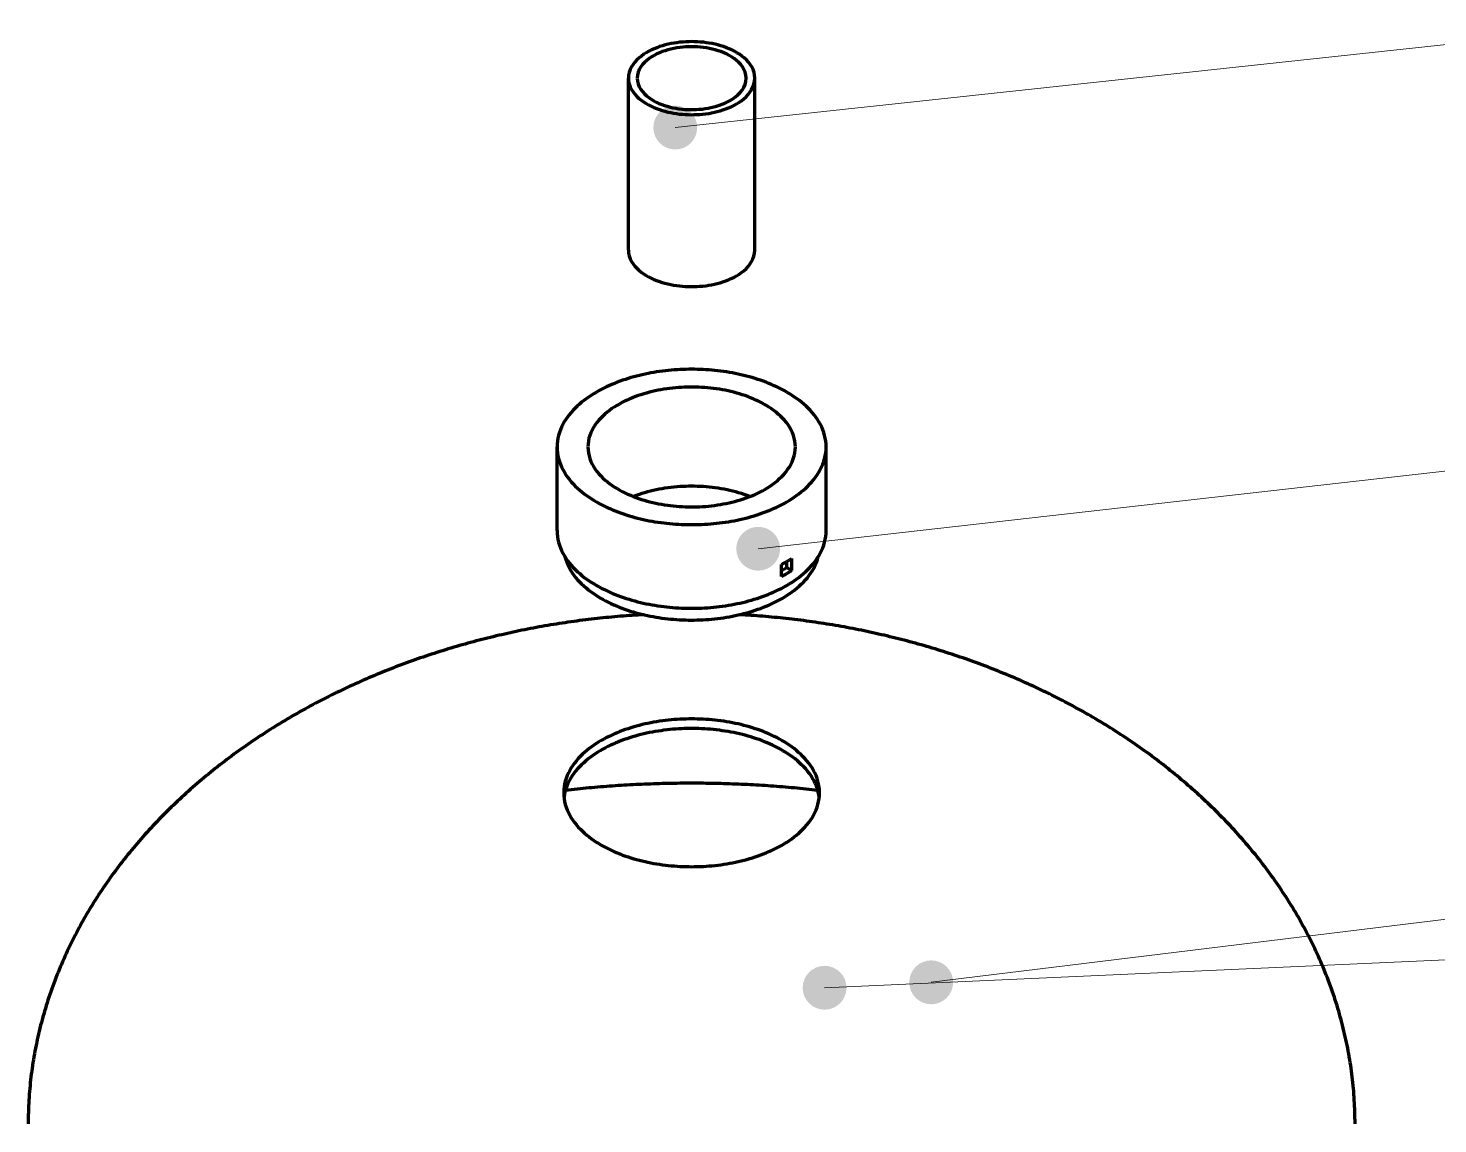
# Model space of a CAD drawing. Header units: millimetres. Extents: x 0 to 594, y 0 to 420.
# Drawn here: x 208.17 to 246.74, y 230.82 to 260.78 of the extents above; entities that cross this region are included whole.
import ezdxf

# ---------------------------------------------------------------- set-up
doc = ezdxf.new("R2010")
doc.units = ezdxf.units.MM
doc.layers.add('01-VISIBLE', color=7, linetype='CONTINUOUS', lineweight=70)
doc.layers.add('08-FINA', color=5, linetype='CONTINUOUS', lineweight=18)

msp = doc.modelspace()

# ---------------------------------------------------------------- hatches: boundary and pattern name
at = {"layer": '08-FINA'}
h = msp.add_hatch(color=7, dxfattribs=at)
h.dxf.hatch_style = 1
edge = h.paths.add_edge_path()
edge.add_arc((225.874, 258.066), 0.6, 0, 360)
h = msp.add_hatch(color=7, dxfattribs=at)
h.dxf.hatch_style = 1
edge = h.paths.add_edge_path()
edge.add_arc((228.143, 246.546), 0.6, 0, 360)
h = msp.add_hatch(color=7, dxfattribs=at)
h.dxf.hatch_style = 1
edge = h.paths.add_edge_path()
edge.add_arc((232.876, 234.687), 0.6, 0, 360)
h = msp.add_hatch(color=7, dxfattribs=at)
h.dxf.hatch_style = 1
edge = h.paths.add_edge_path()
edge.add_arc((229.959, 234.539), 0.6, 0, 360)

# ---------------------------------------------------------------- linework, layer by layer
at = {"layer": '01-VISIBLE'}
for p, q in [((224.591, 254.714), (224.591, 259.417)), ((228.051, 254.714), (228.051, 259.417)), ((222.641, 247.043), (222.641, 249.33)), ((230.001, 247.043), (230.001, 249.33)), ((228.778, 245.788), (228.778, 246.115)), ((228.924, 246.031), (228.924, 246.194)), ((229.061, 245.951), (229.061, 246.278)), ((228.778, 245.947), (228.924, 246.031)), ((228.924, 246.031), (229.061, 245.951))]:
    msp.add_line(p, q, dxfattribs=at)
for points in [[(228.051, 259.417), (228.046, 259.497), (228.029, 259.576), (228.003, 259.653), (227.967, 259.725), (227.924, 259.793), (227.874, 259.857), (227.819, 259.917), (227.76, 259.972), (227.697, 260.022), (227.632, 260.069), (227.563, 260.112), (227.493, 260.152), (227.421, 260.188), (227.347, 260.221), (227.272, 260.251), (227.196, 260.279), (227.119, 260.303), (227.041, 260.325), (226.963, 260.345), (226.884, 260.362), (226.804, 260.376), (226.724, 260.388), (226.644, 260.398), (226.564, 260.406), (226.483, 260.411), (226.402, 260.415), (226.321, 260.416), (226.241, 260.415), (226.16, 260.411), (226.079, 260.406), (225.999, 260.398), (225.919, 260.388), (225.839, 260.376), (225.759, 260.362), (225.68, 260.345), (225.602, 260.325), (225.524, 260.303), (225.447, 260.279), (225.371, 260.251), (225.296, 260.221), (225.222, 260.188), (225.15, 260.152), (225.08, 260.112), (225.011, 260.069), (224.946, 260.022), (224.883, 259.972), (224.824, 259.917), (224.769, 259.857), (224.719, 259.793), (224.676, 259.725), (224.64, 259.653), (224.614, 259.576), (224.597, 259.497), (224.591, 259.417)], [(227.811, 259.417), (227.805, 259.498), (227.785, 259.577), (227.754, 259.653), (227.713, 259.724), (227.665, 259.789), (227.609, 259.849), (227.549, 259.904), (227.485, 259.955), (227.417, 260), (227.346, 260.041), (227.274, 260.079), (227.199, 260.112), (227.123, 260.142), (227.046, 260.169), (226.968, 260.192), (226.888, 260.212), (226.809, 260.23), (226.728, 260.244), (226.647, 260.256), (226.566, 260.265), (226.485, 260.272), (226.403, 260.276), (226.321, 260.277), (226.24, 260.276), (226.158, 260.272), (226.077, 260.265), (225.996, 260.256), (225.915, 260.244), (225.834, 260.23), (225.755, 260.212), (225.675, 260.192), (225.597, 260.169), (225.52, 260.142), (225.444, 260.112), (225.369, 260.079), (225.297, 260.041), (225.226, 260), (225.158, 259.955), (225.094, 259.904), (225.033, 259.849), (224.978, 259.789), (224.929, 259.724), (224.889, 259.653), (224.858, 259.577), (224.838, 259.498), (224.831, 259.417)], [(224.591, 259.417), (224.597, 259.337), (224.613, 259.258), (224.64, 259.182), (224.675, 259.11), (224.718, 259.042), (224.767, 258.979), (224.821, 258.92), (224.88, 258.865), (224.942, 258.814), (225.007, 258.767), (225.075, 258.724), (225.145, 258.685), (225.216, 258.648), (225.29, 258.615), (225.364, 258.585), (225.44, 258.558), (225.516, 258.533), (225.593, 258.511), (225.671, 258.491), (225.75, 258.474), (225.828, 258.459), (225.908, 258.447), (225.987, 258.437), (226.067, 258.429), (226.148, 258.423), (226.228, 258.42), (226.308, 258.418), (226.388, 258.419), (226.469, 258.422), (226.549, 258.427), (226.629, 258.434), (226.708, 258.443), (226.788, 258.455), (226.867, 258.469), (226.946, 258.485), (227.024, 258.504), (227.101, 258.525), (227.178, 258.549), (227.254, 258.576), (227.329, 258.605), (227.402, 258.637), (227.474, 258.672), (227.545, 258.711)], [(224.831, 259.417), (224.838, 259.337), (224.857, 259.259), (224.887, 259.184), (224.927, 259.114), (224.974, 259.05), (225.028, 258.99), (225.087, 258.935), (225.15, 258.885), (225.216, 258.84), (225.285, 258.799), (225.356, 258.762), (225.429, 258.728), (225.504, 258.698), (225.58, 258.671), (225.656, 258.647), (225.734, 258.626), (225.812, 258.608), (225.891, 258.593), (225.971, 258.581), (226.051, 258.571), (226.131, 258.564), (226.211, 258.559), (226.291, 258.557), (226.372, 258.557), (226.452, 258.56), (226.532, 258.565), (226.612, 258.573), (226.692, 258.584), (226.771, 258.597), (226.85, 258.613), (226.928, 258.631), (227.006, 258.653), (227.082, 258.677), (227.158, 258.705), (227.232, 258.736), (227.304, 258.77), (227.375, 258.809)], [(227.375, 258.809), (227.449, 258.855), (227.52, 258.906), (227.586, 258.962), (227.647, 259.024), (227.701, 259.092), (227.747, 259.166), (227.782, 259.246), (227.804, 259.33), (227.811, 259.417)], [(227.545, 258.711), (227.615, 258.754), (227.683, 258.801), (227.748, 258.852), (227.81, 258.908), (227.867, 258.968), (227.918, 259.032), (227.963, 259.102), (228, 259.176), (228.028, 259.254), (228.046, 259.334), (228.051, 259.417)], [(224.591, 254.714), (224.597, 254.634), (224.613, 254.555), (224.64, 254.479), (224.675, 254.407), (224.718, 254.339), (224.767, 254.276), (224.821, 254.217), (224.88, 254.162), (224.942, 254.111), (225.007, 254.064), (225.075, 254.021), (225.145, 253.982), (225.216, 253.945), (225.29, 253.912), (225.364, 253.882), (225.44, 253.855), (225.516, 253.83), (225.593, 253.808), (225.671, 253.788), (225.75, 253.771), (225.828, 253.756), (225.908, 253.744), (225.987, 253.734), (226.067, 253.726), (226.148, 253.72), (226.228, 253.717), (226.308, 253.715), (226.388, 253.716), (226.469, 253.719), (226.549, 253.724), (226.629, 253.731), (226.708, 253.74), (226.788, 253.752), (226.867, 253.766), (226.946, 253.782), (227.024, 253.801), (227.101, 253.822), (227.178, 253.846), (227.254, 253.872), (227.329, 253.902), (227.402, 253.934), (227.474, 253.969), (227.545, 254.008)], [(227.545, 254.008), (227.615, 254.051), (227.683, 254.098), (227.748, 254.149), (227.81, 254.205), (227.867, 254.265), (227.918, 254.329), (227.963, 254.399), (228, 254.473), (228.028, 254.551), (228.046, 254.631), (228.051, 254.714)], [(230.001, 249.33), (229.999, 249.41), (229.991, 249.489), (229.978, 249.568), (229.96, 249.646), (229.938, 249.723), (229.911, 249.798), (229.88, 249.872), (229.844, 249.944), (229.806, 250.014), (229.763, 250.082), (229.718, 250.147), (229.67, 250.211), (229.619, 250.273), (229.565, 250.333), (229.51, 250.39), (229.452, 250.446), (229.393, 250.5), (229.332, 250.551), (229.269, 250.601), (229.205, 250.649), (229.14, 250.696), (229.074, 250.74), (229.006, 250.783), (228.937, 250.824), (228.868, 250.863), (228.797, 250.901), (228.726, 250.938), (228.654, 250.973), (228.581, 251.006), (228.508, 251.038), (228.434, 251.069), (228.36, 251.098), (228.285, 251.127), (228.209, 251.153), (228.134, 251.179), (228.057, 251.203), (227.981, 251.226), (227.904, 251.248), (227.826, 251.268), (227.749, 251.288), (227.671, 251.306), (227.593, 251.323), (227.514, 251.339), (227.436, 251.354), (227.357, 251.368), (227.278, 251.381), (227.199, 251.393), (227.12, 251.404), (227.04, 251.413), (226.961, 251.422), (226.881, 251.43), (226.801, 251.436), (226.721, 251.442), (226.641, 251.446), (226.561, 251.45), (226.481, 251.452), (226.401, 251.454), (226.321, 251.454), (226.241, 251.454), (226.161, 251.452), (226.081, 251.45), (226.002, 251.446), (225.922, 251.442), (225.842, 251.436), (225.762, 251.43), (225.682, 251.422), (225.603, 251.413), (225.523, 251.404), (225.444, 251.393), (225.365, 251.381), (225.286, 251.368), (225.207, 251.354), (225.129, 251.339), (225.05, 251.323), (224.972, 251.306), (224.894, 251.288), (224.817, 251.268), (224.739, 251.248), (224.662, 251.226), (224.586, 251.203), (224.509, 251.179), (224.433, 251.153), (224.358, 251.127), (224.283, 251.098), (224.209, 251.069), (224.135, 251.038), (224.061, 251.006), (223.989, 250.973), (223.917, 250.938), (223.846, 250.901), (223.775, 250.863), (223.706, 250.824), (223.637, 250.783), (223.569, 250.74), (223.503, 250.696), (223.437, 250.649), (223.373, 250.601), (223.311, 250.551), (223.25, 250.5), (223.191, 250.446), (223.133, 250.39), (223.078, 250.333), (223.024, 250.273), (222.973, 250.211), (222.925, 250.147), (222.88, 250.082), (222.837, 250.014), (222.799, 249.944), (222.763, 249.872), (222.732, 249.798), (222.705, 249.723), (222.683, 249.646), (222.665, 249.568), (222.652, 249.489), (222.644, 249.41), (222.641, 249.33)], [(229.159, 249.33), (229.156, 249.41), (229.145, 249.49), (229.129, 249.568), (229.106, 249.645), (229.077, 249.72), (229.043, 249.793), (229.004, 249.864), (228.961, 249.931), (228.913, 249.996), (228.863, 250.059), (228.809, 250.118), (228.752, 250.175), (228.693, 250.23), (228.631, 250.281), (228.568, 250.331), (228.502, 250.378), (228.435, 250.422), (228.367, 250.465), (228.298, 250.505), (228.227, 250.544), (228.155, 250.58), (228.082, 250.614), (228.009, 250.647), (227.935, 250.677), (227.86, 250.706), (227.784, 250.734), (227.708, 250.759), (227.631, 250.783), (227.554, 250.805), (227.476, 250.826), (227.398, 250.845), (227.319, 250.863), (227.241, 250.88), (227.162, 250.894), (227.082, 250.908), (227.003, 250.92), (226.923, 250.931), (226.843, 250.94), (226.763, 250.948), (226.683, 250.954), (226.603, 250.96), (226.522, 250.964), (226.442, 250.966), (226.362, 250.968), (226.281, 250.968), (226.201, 250.966), (226.12, 250.964), (226.04, 250.96), (225.96, 250.954), (225.88, 250.948), (225.8, 250.94), (225.72, 250.931), (225.64, 250.92), (225.561, 250.908), (225.481, 250.894), (225.402, 250.88), (225.324, 250.863), (225.245, 250.845), (225.167, 250.826), (225.089, 250.805), (225.012, 250.783), (224.935, 250.759), (224.859, 250.734), (224.783, 250.706), (224.708, 250.677), (224.634, 250.647), (224.56, 250.614), (224.488, 250.58), (224.416, 250.544), (224.345, 250.505), (224.276, 250.465), (224.207, 250.422), (224.141, 250.378), (224.075, 250.331), (224.012, 250.281), (223.95, 250.23), (223.891, 250.175), (223.834, 250.118), (223.78, 250.059), (223.73, 249.996), (223.682, 249.931), (223.639, 249.864), (223.6, 249.793), (223.566, 249.72), (223.537, 249.645), (223.514, 249.568), (223.497, 249.49), (223.487, 249.41), (223.484, 249.33)], [(222.641, 249.33), (222.644, 249.249), (222.652, 249.169), (222.665, 249.089), (222.683, 249.01), (222.706, 248.933), (222.734, 248.857), (222.765, 248.783), (222.801, 248.71), (222.841, 248.64), (222.884, 248.572), (222.93, 248.505), (222.979, 248.441), (223.03, 248.379), (223.084, 248.319), (223.14, 248.261), (223.199, 248.205), (223.259, 248.152), (223.321, 248.1), (223.384, 248.05), (223.449, 248.002), (223.515, 247.955), (223.582, 247.911), (223.651, 247.868), (223.72, 247.827), (223.791, 247.787), (223.862, 247.749), (223.934, 247.713), (224.007, 247.678), (224.08, 247.644), (224.154, 247.612), (224.229, 247.582), (224.304, 247.553), (224.38, 247.525), (224.456, 247.498), (224.533, 247.473), (224.61, 247.449), (224.687, 247.426), (224.765, 247.404), (224.843, 247.384), (224.922, 247.365), (225, 247.347), (225.079, 247.33), (225.158, 247.314), (225.238, 247.299), (225.317, 247.286), (225.397, 247.273), (225.477, 247.262), (225.557, 247.251), (225.637, 247.242), (225.717, 247.234), (225.798, 247.227), (225.878, 247.22), (225.959, 247.215), (226.04, 247.211), (226.12, 247.208), (226.201, 247.206), (226.282, 247.205), (226.362, 247.205), (226.443, 247.206), (226.524, 247.208), (226.604, 247.211), (226.685, 247.215), (226.766, 247.22), (226.846, 247.227), (226.926, 247.234), (227.007, 247.242), (227.087, 247.251), (227.167, 247.262), (227.247, 247.273), (227.327, 247.286), (227.406, 247.299), (227.486, 247.314), (227.565, 247.33), (227.644, 247.347), (227.722, 247.365), (227.801, 247.384), (227.879, 247.405), (227.957, 247.426), (228.034, 247.449), (228.111, 247.473), (228.188, 247.498), (228.264, 247.525), (228.34, 247.553), (228.415, 247.582), (228.49, 247.613), (228.564, 247.645), (228.637, 247.678), (228.71, 247.713), (228.782, 247.75), (228.853, 247.788), (228.924, 247.827)], [(223.484, 249.33), (223.487, 249.249), (223.498, 249.168), (223.515, 249.089), (223.538, 249.012), (223.567, 248.936), (223.601, 248.863), (223.641, 248.793), (223.684, 248.725), (223.732, 248.659), (223.784, 248.597), (223.838, 248.537), (223.895, 248.48), (223.955, 248.425), (224.017, 248.373), (224.081, 248.324), (224.147, 248.277), (224.215, 248.232), (224.283, 248.19), (224.354, 248.149), (224.425, 248.111), (224.497, 248.075), (224.57, 248.04), (224.645, 248.008), (224.72, 247.977), (224.795, 247.948), (224.871, 247.921), (224.948, 247.896), (225.025, 247.872), (225.103, 247.85), (225.182, 247.829), (225.26, 247.81), (225.339, 247.793), (225.418, 247.776), (225.498, 247.762), (225.578, 247.749), (225.658, 247.737), (225.738, 247.726), (225.819, 247.717), (225.899, 247.71), (225.98, 247.703), (226.061, 247.698), (226.141, 247.695), (226.222, 247.692), (226.303, 247.691), (226.384, 247.692), (226.465, 247.693), (226.546, 247.696), (226.627, 247.701), (226.707, 247.706), (226.788, 247.714), (226.868, 247.722), (226.949, 247.732), (227.029, 247.743), (227.109, 247.756), (227.189, 247.77), (227.268, 247.785), (227.347, 247.802), (227.426, 247.82), (227.504, 247.84), (227.582, 247.862), (227.66, 247.885), (227.737, 247.91), (227.813, 247.936), (227.889, 247.964), (227.965, 247.994), (228.039, 248.025), (228.113, 248.059), (228.186, 248.094), (228.257, 248.132), (228.328, 248.171)], [(228.328, 248.171), (228.399, 248.214), (228.469, 248.259), (228.537, 248.306), (228.603, 248.356), (228.668, 248.408), (228.73, 248.463), (228.789, 248.521), (228.846, 248.581), (228.899, 248.645), (228.949, 248.711), (228.995, 248.78), (229.036, 248.852), (229.072, 248.927), (229.103, 249.004), (229.127, 249.083), (229.145, 249.164), (229.155, 249.247), (229.159, 249.33)], [(228.924, 247.827), (228.993, 247.868), (229.061, 247.911), (229.129, 247.956), (229.195, 248.002), (229.259, 248.05), (229.323, 248.1), (229.385, 248.152), (229.445, 248.206), (229.503, 248.262), (229.559, 248.32), (229.613, 248.38), (229.665, 248.442), (229.714, 248.506), (229.76, 248.572), (229.802, 248.64), (229.842, 248.711), (229.878, 248.783), (229.909, 248.857), (229.937, 248.933), (229.96, 249.01), (229.978, 249.089), (229.991, 249.169), (229.999, 249.249), (230.001, 249.33)], [(227.914, 247.974), (227.838, 248.002), (227.761, 248.029), (227.684, 248.055), (227.606, 248.078), (227.528, 248.1), (227.449, 248.121), (227.37, 248.14), (227.291, 248.157), (227.211, 248.173), (227.131, 248.188), (227.051, 248.201), (226.97, 248.212), (226.889, 248.223), (226.809, 248.231), (226.728, 248.239), (226.647, 248.245), (226.565, 248.25), (226.484, 248.253), (226.403, 248.255), (226.321, 248.256), (226.24, 248.255), (226.159, 248.253), (226.078, 248.25), (225.996, 248.245), (225.915, 248.239), (225.834, 248.231), (225.754, 248.223), (225.673, 248.212), (225.592, 248.201), (225.512, 248.188), (225.432, 248.173), (225.352, 248.157), (225.273, 248.14), (225.194, 248.121), (225.115, 248.1), (225.037, 248.078), (224.959, 248.055), (224.882, 248.029), (224.805, 248.002), (224.729, 247.974)], [(222.641, 247.043), (222.644, 246.963), (222.652, 246.882), (222.665, 246.803), (222.683, 246.724), (222.706, 246.647), (222.734, 246.571), (222.765, 246.497), (222.801, 246.424), (222.841, 246.354), (222.884, 246.285), (222.93, 246.219), (222.979, 246.155), (223.03, 246.093), (223.084, 246.033), (223.14, 245.975), (223.199, 245.919), (223.259, 245.865), (223.321, 245.813), (223.384, 245.763), (223.449, 245.715), (223.515, 245.669), (223.582, 245.624), (223.651, 245.582), (223.72, 245.54), (223.791, 245.501), (223.862, 245.463), (223.934, 245.427), (224.007, 245.392), (224.08, 245.358), (224.154, 245.326), (224.229, 245.296), (224.304, 245.266), (224.38, 245.238), (224.456, 245.212), (224.533, 245.187), (224.61, 245.163), (224.687, 245.14), (224.765, 245.118), (224.843, 245.098), (224.922, 245.078), (225, 245.06), (225.079, 245.043), (225.158, 245.028), (225.238, 245.013), (225.317, 244.999), (225.397, 244.987), (225.477, 244.975), (225.557, 244.965), (225.637, 244.956), (225.717, 244.948), (225.798, 244.94), (225.878, 244.934), (225.959, 244.929), (226.04, 244.925), (226.12, 244.922), (226.201, 244.92), (226.282, 244.919), (226.362, 244.919), (226.443, 244.92), (226.524, 244.922), (226.604, 244.925), (226.685, 244.929), (226.766, 244.934), (226.846, 244.94), (226.926, 244.948), (227.007, 244.956), (227.087, 244.965), (227.167, 244.976), (227.247, 244.987), (227.327, 245), (227.406, 245.013), (227.486, 245.028), (227.565, 245.044), (227.644, 245.061), (227.722, 245.079), (227.801, 245.098), (227.879, 245.118), (227.957, 245.14), (228.034, 245.163), (228.111, 245.187), (228.188, 245.212), (228.264, 245.239), (228.34, 245.267), (228.415, 245.296), (228.49, 245.327), (228.564, 245.359), (228.637, 245.392), (228.71, 245.427), (228.782, 245.463), (228.853, 245.501), (228.924, 245.541)], [(228.924, 245.541), (228.993, 245.582), (229.061, 245.625), (229.129, 245.67), (229.195, 245.716), (229.259, 245.764), (229.323, 245.814), (229.385, 245.866), (229.445, 245.92), (229.503, 245.976), (229.559, 246.033), (229.613, 246.093), (229.665, 246.155), (229.714, 246.22), (229.76, 246.286), (229.802, 246.354), (229.842, 246.425), (229.878, 246.497), (229.909, 246.571), (229.937, 246.647), (229.96, 246.724), (229.978, 246.803), (229.991, 246.882), (229.999, 246.963), (230.001, 247.043)], [(222.855, 246.33), (222.877, 246.252), (222.904, 246.176), (222.935, 246.102), (222.971, 246.029), (223.01, 245.959), (223.053, 245.891), (223.1, 245.825), (223.149, 245.761), (223.201, 245.699), (223.256, 245.64), (223.313, 245.583), (223.372, 245.528), (223.433, 245.475), (223.495, 245.424), (223.559, 245.375), (223.625, 245.327), (223.692, 245.282), (223.76, 245.239), (223.829, 245.197), (223.899, 245.157), (223.97, 245.119), (224.042, 245.082), (224.115, 245.047), (224.189, 245.014), (224.263, 244.982), (224.337, 244.951), (224.413, 244.922), (224.489, 244.895), (224.565, 244.868), (224.642, 244.843), (224.719, 244.82), (224.796, 244.797), (224.874, 244.776), (224.953, 244.757), (225.031, 244.738), (225.11, 244.72), (225.189, 244.704), (225.268, 244.689), (225.348, 244.675), (225.428, 244.663), (225.507, 244.651), (225.587, 244.641), (225.668, 244.631), (225.748, 244.623), (225.828, 244.616), (225.909, 244.61), (225.989, 244.605), (226.07, 244.601), (226.151, 244.598), (226.231, 244.596), (226.312, 244.596), (226.393, 244.596), (226.474, 244.598), (226.554, 244.6), (226.635, 244.604), (226.716, 244.608), (226.796, 244.614), (226.876, 244.621), (226.957, 244.629), (227.037, 244.638), (227.117, 244.649), (227.197, 244.66), (227.277, 244.672), (227.356, 244.686), (227.436, 244.701), (227.515, 244.717), (227.594, 244.734), (227.672, 244.752), (227.751, 244.772), (227.829, 244.792), (227.906, 244.815), (227.984, 244.838), (228.06, 244.863), (228.137, 244.889), (228.213, 244.916), (228.288, 244.945), (228.363, 244.975), (228.437, 245.006), (228.511, 245.04), (228.584, 245.074), (228.656, 245.11), (228.727, 245.148), (228.798, 245.188)], [(228.778, 246.115), (228.803, 246.128), (228.827, 246.141), (228.851, 246.154), (228.876, 246.167), (228.9, 246.18), (228.924, 246.194)], [(228.798, 245.188), (228.868, 245.23), (228.937, 245.273), (229.005, 245.319), (229.072, 245.366), (229.137, 245.415), (229.2, 245.466), (229.262, 245.52), (229.322, 245.575), (229.38, 245.633), (229.436, 245.693), (229.489, 245.755), (229.539, 245.819), (229.586, 245.886), (229.63, 245.955), (229.67, 246.026), (229.706, 246.099), (229.738, 246.174), (229.766, 246.251), (229.788, 246.33)], [(228.924, 246.194), (228.947, 246.208), (228.97, 246.221), (228.993, 246.235), (229.016, 246.249), (229.039, 246.264), (229.061, 246.278)], [(228.778, 245.788), (228.803, 245.801), (228.827, 245.814), (228.851, 245.827), (228.876, 245.84), (228.9, 245.854), (228.924, 245.868)], [(228.924, 245.868), (228.947, 245.881), (228.97, 245.895), (228.993, 245.909), (229.016, 245.923), (229.039, 245.937), (229.061, 245.951)], [(225.01, 244.743), (224.93, 244.738), (224.85, 244.733), (224.77, 244.728), (224.69, 244.723), (224.61, 244.717), (224.53, 244.711), (224.451, 244.705), (224.371, 244.699), (224.291, 244.692), (224.211, 244.685), (224.132, 244.677), (224.052, 244.67), (223.972, 244.662), (223.893, 244.654), (223.813, 244.645), (223.733, 244.637), (223.654, 244.628), (223.574, 244.619), (223.495, 244.609), (223.415, 244.599), (223.336, 244.589), (223.257, 244.579), (223.177, 244.568), (223.098, 244.557), (223.019, 244.546), (222.939, 244.535), (222.86, 244.523), (222.781, 244.511), (222.702, 244.499), (222.623, 244.486), (222.544, 244.474), (222.465, 244.461), (222.386, 244.447), (222.307, 244.434), (222.228, 244.42), (222.149, 244.406), (222.071, 244.391), (221.992, 244.376), (221.913, 244.361), (221.835, 244.346), (221.756, 244.331), (221.678, 244.315), (221.599, 244.299), (221.521, 244.282), (221.443, 244.266), (221.364, 244.249), (221.286, 244.231), (221.208, 244.214), (221.13, 244.196), (221.052, 244.178), (220.974, 244.16), (220.896, 244.141), (220.819, 244.122), (220.741, 244.103), (220.663, 244.084), (220.586, 244.064), (220.508, 244.044), (220.431, 244.024), (220.353, 244.003), (220.276, 243.982), (220.199, 243.961), (220.122, 243.94), (220.045, 243.918), (219.968, 243.896), (219.891, 243.874), (219.814, 243.851), (219.737, 243.828), (219.661, 243.805), (219.584, 243.782), (219.508, 243.758), (219.431, 243.734), (219.355, 243.71), (219.279, 243.685), (219.203, 243.661), (219.127, 243.636), (219.051, 243.61), (218.975, 243.584), (218.899, 243.559), (218.823, 243.532), (218.748, 243.506), (218.672, 243.479), (218.597, 243.452), (218.522, 243.425), (218.447, 243.397), (218.372, 243.369), (218.297, 243.341), (218.222, 243.312), (218.147, 243.283), (218.073, 243.254), (217.998, 243.225), (217.924, 243.195), (217.85, 243.165), (217.776, 243.135), (217.702, 243.104), (217.628, 243.074), (217.554, 243.042), (217.48, 243.011), (217.407, 242.979), (217.334, 242.947), (217.26, 242.915), (217.187, 242.882), (217.114, 242.85), (217.041, 242.816), (216.969, 242.783), (216.896, 242.749), (216.824, 242.715), (216.751, 242.681), (216.679, 242.646), (216.607, 242.611), (216.535, 242.576), (216.463, 242.54), (216.392, 242.505), (216.32, 242.469), (216.249, 242.432), (216.178, 242.395), (216.107, 242.358), (216.036, 242.321), (215.965, 242.284), (215.895, 242.246), (215.825, 242.208), (215.754, 242.169), (215.684, 242.13), (215.614, 242.091), (215.545, 242.052), (215.475, 242.012), (215.406, 241.972), (215.337, 241.932), (215.268, 241.891), (215.199, 241.85), (215.13, 241.809), (215.062, 241.768), (214.993, 241.726), (214.925, 241.684), (214.857, 241.642), (214.79, 241.599), (214.722, 241.556), (214.655, 241.513), (214.588, 241.469), (214.521, 241.425), (214.454, 241.381), (214.387, 241.337), (214.321, 241.292), (214.255, 241.247), (214.189, 241.202), (214.123, 241.156), (214.058, 241.11), (213.992, 241.064), (213.927, 241.017), (213.862, 240.97), (213.798, 240.923), (213.733, 240.875), (213.669, 240.828), (213.605, 240.78), (213.541, 240.731), (213.478, 240.682), (213.414, 240.633), (213.351, 240.584), (213.288, 240.535), (213.226, 240.485), (213.164, 240.434), (213.101, 240.384), (213.04, 240.333), (212.978, 240.282), (212.917, 240.23), (212.856, 240.179), (212.795, 240.127), (212.734, 240.074), (212.674, 240.022), (212.614, 239.969), (212.554, 239.916), (212.495, 239.862), (212.435, 239.808), (212.376, 239.754), (212.318, 239.699), (212.259, 239.645), (212.201, 239.59), (212.143, 239.534), (212.086, 239.479), (212.029, 239.423), (211.972, 239.366), (211.915, 239.31), (211.859, 239.253), (211.803, 239.196), (211.747, 239.138), (211.691, 239.081), (211.636, 239.023), (211.582, 238.964), (211.527, 238.906), (211.473, 238.847), (211.419, 238.787), (211.366, 238.728), (211.312, 238.668), (211.26, 238.608), (211.207, 238.547), (211.155, 238.487), (211.103, 238.426), (211.051, 238.364), (211, 238.303), (210.95, 238.241), (210.899, 238.179), (210.849, 238.116), (210.799, 238.054), (210.75, 237.991), (210.701, 237.927), (210.652, 237.864), (210.604, 237.8), (210.556, 237.736), (210.509, 237.671), (210.462, 237.606), (210.415, 237.541), (210.369, 237.476), (210.323, 237.411), (210.277, 237.345), (210.232, 237.279), (210.187, 237.212), (210.143, 237.146), (210.099, 237.079), (210.055, 237.012), (210.012, 236.944), (209.97, 236.876), (209.927, 236.808), (209.885, 236.74), (209.844, 236.672), (209.803, 236.603), (209.762, 236.534), (209.722, 236.465), (209.683, 236.395), (209.643, 236.325), (209.605, 236.255), (209.566, 236.185), (209.528, 236.115), (209.491, 236.044), (209.454, 235.973), (209.418, 235.902), (209.381, 235.83), (209.346, 235.758), (209.311, 235.686), (209.276, 235.614), (209.242, 235.542), (209.208, 235.469), (209.175, 235.396), (209.143, 235.323), (209.11, 235.25), (209.079, 235.176), (209.047, 235.103), (209.017, 235.029), (208.987, 234.955), (208.957, 234.88), (208.928, 234.806), (208.899, 234.731), (208.871, 234.656), (208.843, 234.581), (208.816, 234.506), (208.79, 234.43), (208.764, 234.354), (208.738, 234.279), (208.713, 234.203), (208.689, 234.126), (208.665, 234.05), (208.641, 233.973), (208.618, 233.897), (208.596, 233.82), (208.574, 233.743), (208.553, 233.665), (208.533, 233.588), (208.512, 233.511), (208.493, 233.433), (208.474, 233.355), (208.455, 233.277), (208.438, 233.199), (208.42, 233.121), (208.404, 233.043), (208.387, 232.964), (208.372, 232.886), (208.357, 232.807), (208.342, 232.729), (208.328, 232.65), (208.315, 232.571), (208.302, 232.492), (208.29, 232.413), (208.279, 232.333), (208.268, 232.254), (208.257, 232.175), (208.248, 232.095), (208.238, 232.016), (208.23, 231.936), (208.222, 231.857), (208.214, 231.777), (208.207, 231.697), (208.201, 231.617), (208.196, 231.537), (208.191, 231.458), (208.186, 231.378), (208.182, 231.298), (208.179, 231.218), (208.176, 231.138), (208.174, 231.058), (208.173, 230.978), (208.172, 230.898), (208.171, 230.818)], [(244.471, 230.818), (244.471, 230.898), (244.47, 230.978), (244.469, 231.058), (244.467, 231.138), (244.464, 231.218), (244.461, 231.298), (244.457, 231.378), (244.452, 231.458), (244.447, 231.537), (244.442, 231.617), (244.435, 231.697), (244.429, 231.777), (244.421, 231.857), (244.413, 231.936), (244.405, 232.016), (244.395, 232.095), (244.386, 232.175), (244.375, 232.254), (244.364, 232.333), (244.353, 232.413), (244.341, 232.492), (244.328, 232.571), (244.314, 232.65), (244.301, 232.729), (244.286, 232.807), (244.271, 232.886), (244.256, 232.964), (244.239, 233.043), (244.223, 233.121), (244.205, 233.199), (244.187, 233.277), (244.169, 233.355), (244.15, 233.433), (244.131, 233.511), (244.11, 233.588), (244.09, 233.665), (244.069, 233.743), (244.047, 233.82), (244.025, 233.897), (244.002, 233.973), (243.978, 234.05), (243.954, 234.126), (243.93, 234.202), (243.905, 234.279), (243.879, 234.354), (243.853, 234.43), (243.827, 234.506), (243.8, 234.581), (243.772, 234.656), (243.744, 234.731), (243.715, 234.806), (243.686, 234.88), (243.656, 234.955), (243.626, 235.029), (243.595, 235.103), (243.564, 235.176), (243.533, 235.25), (243.5, 235.323), (243.468, 235.396), (243.435, 235.469), (243.401, 235.542), (243.367, 235.614), (243.332, 235.686), (243.297, 235.758), (243.261, 235.83), (243.225, 235.902), (243.189, 235.973), (243.152, 236.044), (243.115, 236.115), (243.077, 236.185), (243.038, 236.255), (243, 236.325), (242.96, 236.395), (242.921, 236.465), (242.881, 236.534), (242.84, 236.603), (242.799, 236.672), (242.758, 236.74), (242.716, 236.808), (242.673, 236.876), (242.631, 236.944), (242.588, 237.012), (242.544, 237.079), (242.5, 237.146), (242.456, 237.212), (242.411, 237.279), (242.366, 237.345), (242.32, 237.411), (242.274, 237.476), (242.228, 237.541), (242.181, 237.606), (242.134, 237.671), (242.087, 237.736), (242.039, 237.8), (241.991, 237.864), (241.942, 237.927), (241.893, 237.991), (241.844, 238.054), (241.794, 238.116), (241.744, 238.179), (241.693, 238.241), (241.643, 238.303), (241.591, 238.364), (241.54, 238.426), (241.488, 238.487), (241.436, 238.547), (241.383, 238.608), (241.331, 238.668), (241.277, 238.728), (241.224, 238.787), (241.17, 238.847), (241.116, 238.906), (241.061, 238.964), (241.007, 239.023), (240.952, 239.081), (240.896, 239.138), (240.84, 239.196), (240.784, 239.253), (240.728, 239.31), (240.671, 239.366), (240.614, 239.423), (240.557, 239.479), (240.5, 239.534), (240.442, 239.59), (240.384, 239.645), (240.325, 239.699), (240.267, 239.754), (240.208, 239.808), (240.148, 239.862), (240.089, 239.916), (240.029, 239.969), (239.969, 240.022), (239.909, 240.074), (239.848, 240.127), (239.787, 240.179), (239.726, 240.23), (239.665, 240.282), (239.603, 240.333), (239.542, 240.384), (239.479, 240.434), (239.417, 240.485), (239.355, 240.534), (239.292, 240.584), (239.229, 240.633), (239.165, 240.682), (239.102, 240.731), (239.038, 240.78), (238.974, 240.828), (238.91, 240.875), (238.845, 240.923), (238.781, 240.97), (238.716, 241.017), (238.651, 241.064), (238.585, 241.11), (238.52, 241.156), (238.454, 241.202), (238.388, 241.247), (238.322, 241.292), (238.256, 241.337), (238.189, 241.381), (238.122, 241.425), (238.055, 241.469), (237.988, 241.513), (237.921, 241.556), (237.853, 241.599), (237.786, 241.642), (237.718, 241.684), (237.65, 241.726), (237.581, 241.768), (237.513, 241.809), (237.444, 241.85), (237.375, 241.891), (237.306, 241.932), (237.237, 241.972), (237.168, 242.012), (237.098, 242.052), (237.029, 242.091), (236.959, 242.13), (236.889, 242.169), (236.818, 242.208), (236.748, 242.246), (236.678, 242.284), (236.607, 242.321), (236.536, 242.358), (236.465, 242.395), (236.394, 242.432), (236.323, 242.469), (236.251, 242.505), (236.18, 242.54), (236.108, 242.576), (236.036, 242.611), (235.964, 242.646), (235.892, 242.681), (235.819, 242.715), (235.747, 242.749), (235.674, 242.783), (235.602, 242.816), (235.529, 242.85), (235.456, 242.882), (235.383, 242.915), (235.309, 242.947), (235.236, 242.979), (235.163, 243.011), (235.089, 243.042), (235.015, 243.074), (234.941, 243.104), (234.867, 243.135), (234.793, 243.165), (234.719, 243.195), (234.645, 243.225), (234.57, 243.254), (234.496, 243.283), (234.421, 243.312), (234.346, 243.341), (234.271, 243.369), (234.196, 243.397), (234.121, 243.425), (234.046, 243.452), (233.971, 243.479), (233.895, 243.506), (233.82, 243.532), (233.744, 243.559), (233.668, 243.584), (233.592, 243.61), (233.516, 243.636), (233.44, 243.661), (233.364, 243.685), (233.288, 243.71), (233.212, 243.734), (233.135, 243.758), (233.059, 243.782), (232.982, 243.805), (232.906, 243.828), (232.829, 243.851), (232.752, 243.874), (232.675, 243.896), (232.598, 243.918), (232.521, 243.94), (232.444, 243.961), (232.367, 243.982), (232.29, 244.003), (232.212, 244.024), (232.135, 244.044), (232.057, 244.064), (231.98, 244.084), (231.902, 244.103), (231.824, 244.122), (231.747, 244.141), (231.669, 244.16), (231.591, 244.178), (231.513, 244.196), (231.435, 244.214), (231.357, 244.231), (231.279, 244.249), (231.2, 244.266), (231.122, 244.282), (231.044, 244.299), (230.965, 244.315), (230.887, 244.33), (230.808, 244.346), (230.73, 244.361), (230.651, 244.376), (230.572, 244.391), (230.494, 244.406), (230.415, 244.42), (230.336, 244.434), (230.257, 244.447), (230.178, 244.461), (230.099, 244.474), (230.02, 244.486), (229.941, 244.499), (229.862, 244.511), (229.783, 244.523), (229.704, 244.535), (229.624, 244.546), (229.545, 244.557), (229.466, 244.568), (229.386, 244.579), (229.307, 244.589), (229.228, 244.599), (229.148, 244.609), (229.069, 244.619), (228.989, 244.628), (228.91, 244.637), (228.83, 244.645), (228.75, 244.654), (228.671, 244.662), (228.591, 244.67), (228.511, 244.677), (228.432, 244.685), (228.352, 244.692), (228.272, 244.699), (228.192, 244.705), (228.113, 244.711), (228.033, 244.717), (227.953, 244.723), (227.873, 244.728), (227.793, 244.733), (227.713, 244.738), (227.633, 244.743)], [(229.821, 239.871), (229.819, 239.951), (229.81, 240.031), (229.797, 240.11), (229.778, 240.188), (229.754, 240.265), (229.726, 240.34), (229.693, 240.413), (229.656, 240.484), (229.616, 240.553), (229.572, 240.62), (229.525, 240.685), (229.474, 240.748), (229.422, 240.809), (229.367, 240.867), (229.309, 240.923), (229.25, 240.977), (229.189, 241.029), (229.126, 241.079), (229.062, 241.128), (228.997, 241.174), (228.93, 241.218), (228.862, 241.261), (228.793, 241.302), (228.723, 241.341), (228.652, 241.379), (228.58, 241.414), (228.507, 241.449), (228.434, 241.482), (228.36, 241.513), (228.286, 241.543), (228.211, 241.572), (228.135, 241.599), (228.059, 241.625), (227.983, 241.649), (227.906, 241.672), (227.829, 241.694), (227.751, 241.715), (227.674, 241.735), (227.595, 241.753), (227.517, 241.77), (227.438, 241.786), (227.359, 241.801), (227.28, 241.814), (227.201, 241.827), (227.122, 241.838), (227.042, 241.848), (226.962, 241.857), (226.882, 241.865), (226.803, 241.872), (226.722, 241.878), (226.642, 241.883), (226.562, 241.887), (226.482, 241.889), (226.402, 241.891), (226.321, 241.891), (226.241, 241.891), (226.161, 241.889), (226.081, 241.887), (226.001, 241.883), (225.92, 241.878), (225.84, 241.872), (225.76, 241.865), (225.681, 241.857), (225.601, 241.848), (225.521, 241.838), (225.442, 241.827), (225.363, 241.814), (225.283, 241.801), (225.205, 241.786), (225.126, 241.77), (225.047, 241.753), (224.969, 241.735), (224.891, 241.715), (224.814, 241.694), (224.737, 241.672), (224.66, 241.649), (224.583, 241.625), (224.508, 241.599), (224.432, 241.572), (224.357, 241.543), (224.283, 241.513), (224.209, 241.482), (224.135, 241.449), (224.063, 241.414), (223.991, 241.379), (223.92, 241.341), (223.85, 241.302), (223.781, 241.261), (223.713, 241.218), (223.646, 241.174), (223.581, 241.128), (223.517, 241.079), (223.454, 241.029), (223.393, 240.977), (223.334, 240.923), (223.276, 240.867), (223.221, 240.809), (223.169, 240.748), (223.118, 240.685), (223.071, 240.62), (223.027, 240.553), (222.987, 240.484), (222.95, 240.413), (222.917, 240.34), (222.889, 240.265), (222.865, 240.188), (222.846, 240.11), (222.832, 240.031), (222.824, 239.951), (222.821, 239.871)], [(229.814, 239.739), (229.802, 239.819), (229.786, 239.897), (229.764, 239.974), (229.737, 240.049), (229.706, 240.123), (229.671, 240.195), (229.632, 240.265), (229.589, 240.333), (229.543, 240.398), (229.494, 240.461), (229.443, 240.523), (229.389, 240.582), (229.332, 240.639), (229.274, 240.693), (229.214, 240.746), (229.152, 240.797), (229.088, 240.846), (229.023, 240.893), (228.957, 240.938), (228.89, 240.981), (228.821, 241.022), (228.752, 241.062), (228.682, 241.1), (228.61, 241.137), (228.538, 241.172), (228.466, 241.205), (228.392, 241.237), (228.318, 241.268), (228.244, 241.297), (228.169, 241.325), (228.093, 241.351), (228.017, 241.376), (227.941, 241.4), (227.864, 241.422), (227.787, 241.443), (227.709, 241.463), (227.631, 241.482), (227.553, 241.5), (227.475, 241.516), (227.396, 241.531), (227.317, 241.545), (227.238, 241.558), (227.159, 241.57), (227.08, 241.581), (227, 241.591), (226.921, 241.599), (226.841, 241.607), (226.761, 241.613), (226.681, 241.618), (226.602, 241.622), (226.522, 241.626), (226.442, 241.628), (226.361, 241.629), (226.281, 241.629), (226.201, 241.628), (226.121, 241.626), (226.041, 241.622), (225.961, 241.618), (225.882, 241.613), (225.802, 241.607), (225.722, 241.599), (225.643, 241.591), (225.563, 241.581), (225.484, 241.57), (225.405, 241.558), (225.326, 241.545), (225.247, 241.531), (225.168, 241.516), (225.09, 241.5), (225.012, 241.482), (224.934, 241.463), (224.856, 241.443), (224.779, 241.422), (224.702, 241.4), (224.626, 241.376), (224.55, 241.351), (224.474, 241.325), (224.399, 241.297), (224.325, 241.268), (224.251, 241.237), (224.177, 241.205), (224.105, 241.172), (224.033, 241.137), (223.961, 241.1), (223.891, 241.062), (223.821, 241.022), (223.753, 240.981), (223.686, 240.938), (223.619, 240.893), (223.555, 240.846), (223.491, 240.797), (223.429, 240.746), (223.369, 240.693), (223.311, 240.639), (223.254, 240.582), (223.2, 240.523), (223.149, 240.461), (223.1, 240.398), (223.054, 240.333), (223.011, 240.265), (222.972, 240.195), (222.937, 240.123), (222.906, 240.049), (222.879, 239.974), (222.857, 239.897), (222.841, 239.819), (222.829, 239.739)], [(222.821, 239.871), (222.824, 239.791), (222.832, 239.711), (222.846, 239.632), (222.865, 239.553), (222.889, 239.477), (222.917, 239.402), (222.95, 239.328), (222.987, 239.257), (223.027, 239.188), (223.072, 239.121), (223.119, 239.056), (223.169, 238.993), (223.222, 238.932), (223.277, 238.874), (223.334, 238.818), (223.393, 238.764), (223.455, 238.712), (223.517, 238.662), (223.582, 238.613), (223.647, 238.567), (223.714, 238.523), (223.782, 238.48), (223.851, 238.439), (223.921, 238.4), (223.992, 238.362), (224.064, 238.326), (224.137, 238.292), (224.21, 238.259), (224.284, 238.228), (224.358, 238.198), (224.433, 238.169), (224.509, 238.142), (224.585, 238.116), (224.661, 238.092), (224.738, 238.069), (224.816, 238.047), (224.893, 238.026), (224.971, 238.006), (225.049, 237.988), (225.128, 237.971), (225.207, 237.955), (225.285, 237.941), (225.365, 237.927), (225.444, 237.915), (225.523, 237.903), (225.603, 237.893), (225.683, 237.884), (225.763, 237.876), (225.843, 237.869), (225.923, 237.863), (226.003, 237.858), (226.083, 237.855), (226.164, 237.852), (226.244, 237.851), (226.324, 237.85), (226.404, 237.851), (226.485, 237.852), (226.565, 237.855), (226.645, 237.859), (226.725, 237.864), (226.805, 237.869), (226.885, 237.876), (226.965, 237.885), (227.045, 237.894), (227.125, 237.904), (227.204, 237.915), (227.284, 237.928), (227.363, 237.942), (227.442, 237.956), (227.52, 237.972), (227.599, 237.989), (227.677, 238.008), (227.755, 238.027), (227.832, 238.048), (227.91, 238.07), (227.987, 238.093), (228.063, 238.118), (228.139, 238.144), (228.215, 238.171), (228.29, 238.2), (228.364, 238.23), (228.438, 238.261), (228.511, 238.294), (228.584, 238.329), (228.655, 238.365), (228.726, 238.403), (228.796, 238.442)], [(229.775, 239.937), (229.695, 239.946), (229.615, 239.955), (229.535, 239.963), (229.455, 239.972), (229.375, 239.98), (229.295, 239.988), (229.215, 239.995), (229.134, 240.003), (229.054, 240.01), (228.974, 240.017), (228.894, 240.024), (228.814, 240.031), (228.733, 240.037), (228.653, 240.043), (228.573, 240.049), (228.493, 240.055), (228.412, 240.061), (228.332, 240.066), (228.252, 240.071), (228.171, 240.076), (228.091, 240.081), (228.011, 240.086), (227.93, 240.09), (227.85, 240.094), (227.77, 240.098), (227.689, 240.102), (227.609, 240.105), (227.528, 240.108), (227.448, 240.111), (227.368, 240.114), (227.287, 240.117), (227.207, 240.119), (227.126, 240.121), (227.046, 240.123), (226.965, 240.125), (226.885, 240.127), (226.804, 240.128), (226.724, 240.129), (226.643, 240.13), (226.563, 240.131), (226.482, 240.131), (226.402, 240.132), (226.321, 240.132), (226.241, 240.132), (226.161, 240.131), (226.08, 240.131), (226, 240.13), (225.919, 240.129), (225.839, 240.128), (225.758, 240.127), (225.678, 240.125), (225.597, 240.123), (225.517, 240.121), (225.436, 240.119), (225.356, 240.117), (225.275, 240.114), (225.195, 240.111), (225.115, 240.108), (225.034, 240.105), (224.954, 240.102), (224.873, 240.098), (224.793, 240.094), (224.713, 240.09), (224.632, 240.086), (224.552, 240.081), (224.471, 240.076), (224.391, 240.071), (224.311, 240.066), (224.231, 240.061), (224.15, 240.055), (224.07, 240.049), (223.99, 240.043), (223.909, 240.037), (223.829, 240.031), (223.749, 240.024), (223.669, 240.017), (223.589, 240.01), (223.509, 240.003), (223.428, 239.995), (223.348, 239.988), (223.268, 239.98), (223.188, 239.972), (223.108, 239.963), (223.028, 239.955), (222.948, 239.946), (222.868, 239.937)], [(228.796, 238.442), (228.865, 238.483), (228.933, 238.525), (229, 238.57), (229.065, 238.616), (229.129, 238.664), (229.191, 238.714), (229.252, 238.766), (229.311, 238.82), (229.368, 238.876), (229.423, 238.935), (229.476, 238.995), (229.526, 239.058), (229.573, 239.123), (229.617, 239.19), (229.657, 239.259), (229.694, 239.33), (229.726, 239.403), (229.755, 239.478), (229.778, 239.554), (229.797, 239.632), (229.811, 239.711), (229.819, 239.791), (229.821, 239.871)]]:
    msp.add_lwpolyline(points, dxfattribs=at)
at = {"layer": '08-FINA'}
for p, q in [((369.526, 273.519), (225.874, 258.066)), ((369.528, 262.496), (228.143, 246.546)), ((369.533, 251.452), (232.876, 234.687)), ((369.505, 240.798), (229.959, 234.539))]:
    msp.add_line(p, q, dxfattribs=at)

doc.saveas('drawing.dxf')
